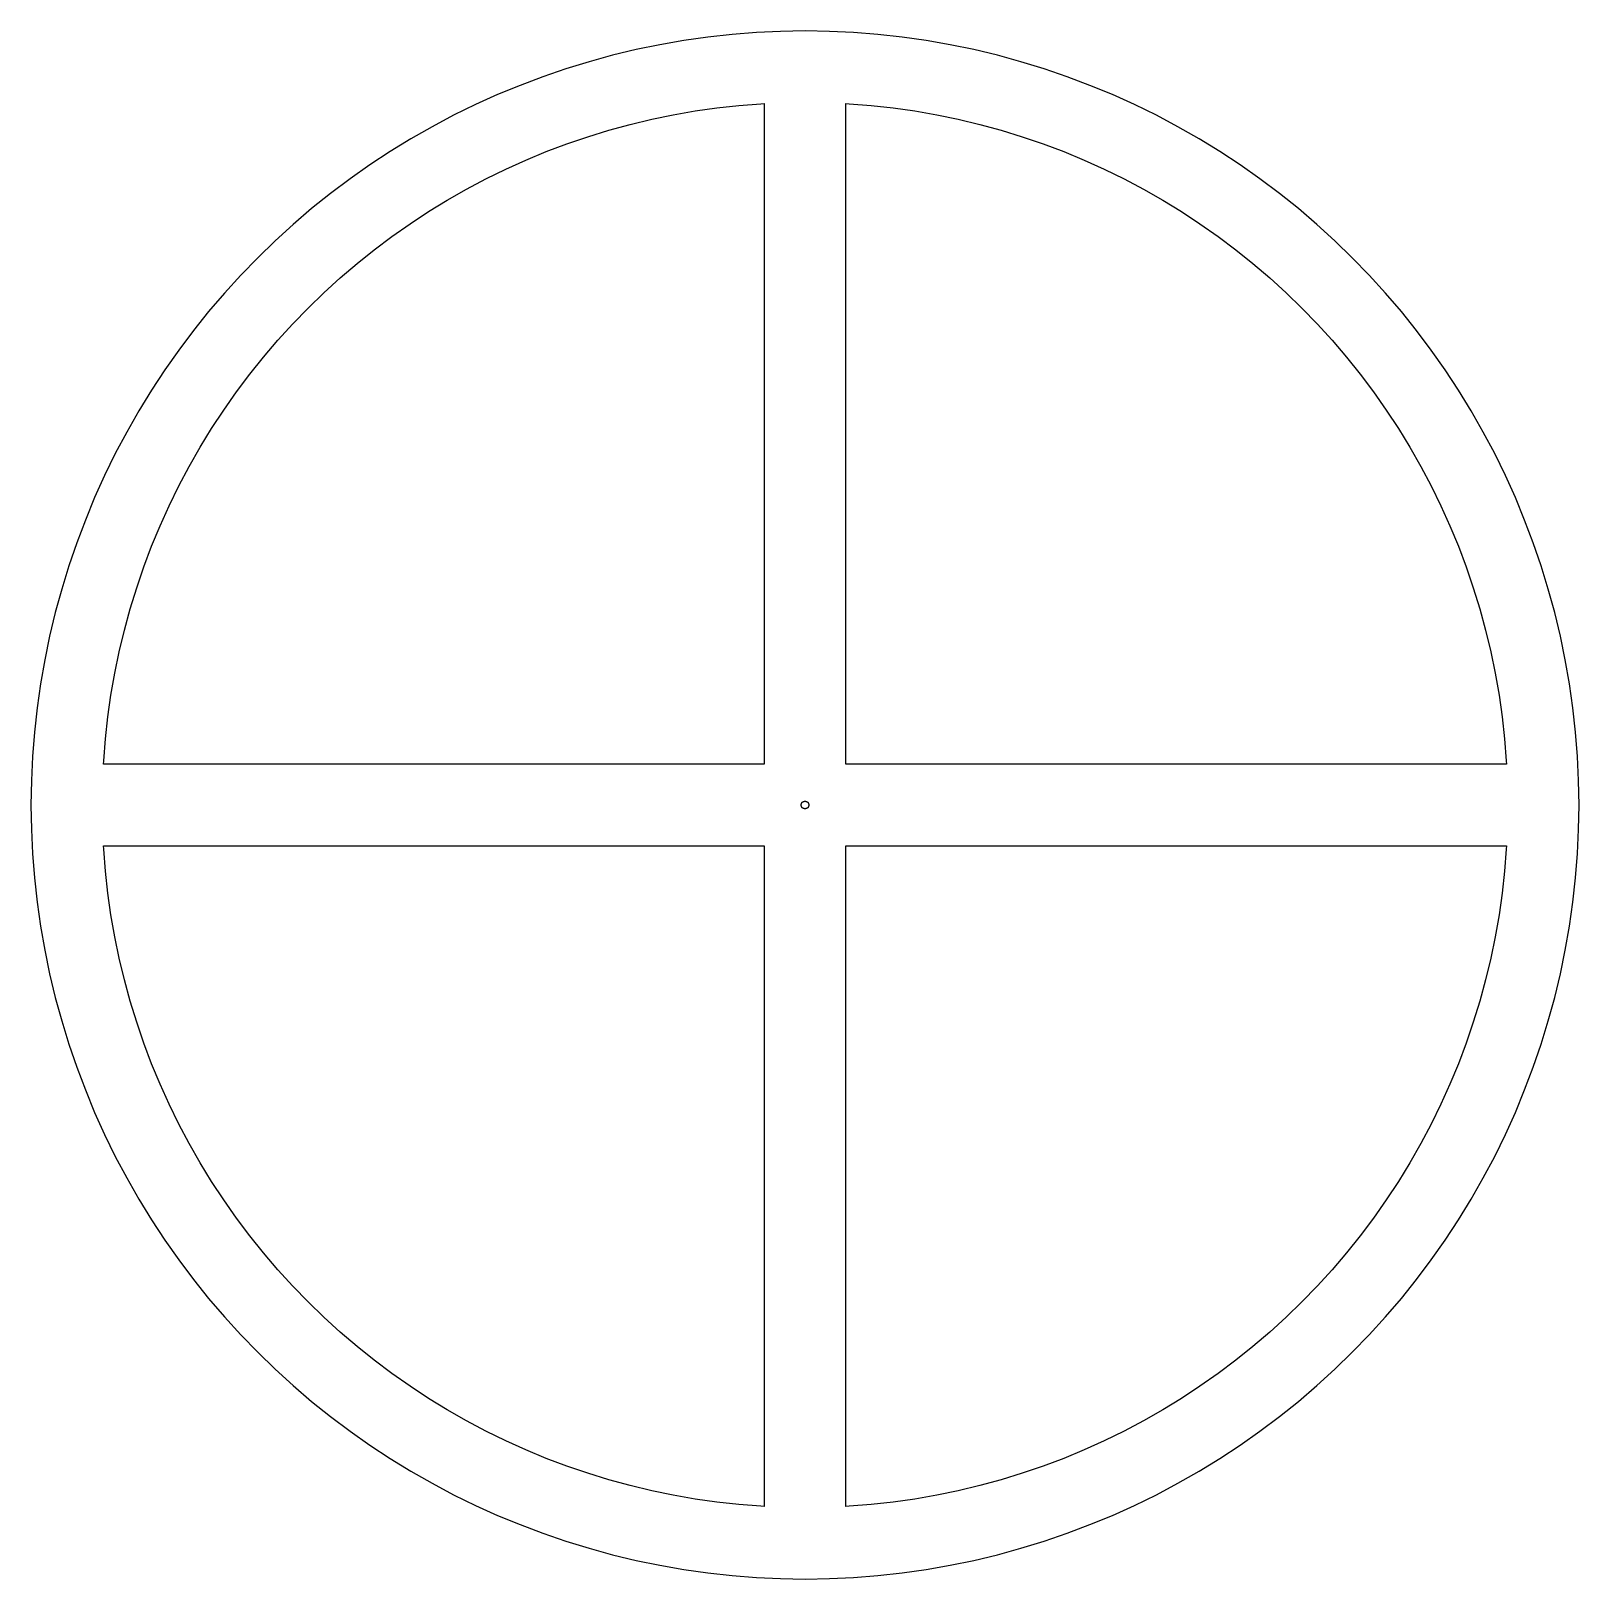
# Model space of a CAD drawing. Header units: metres. Extents: x -76 to 76, y -76 to 76.
import ezdxf

# ---------------------------------------------------------------- set-up
doc = ezdxf.new("R2010")
doc.units = ezdxf.units.M

msp = doc.modelspace()

# ---------------------------------------------------------------- linework, layer by layer
for p, q in [((0, 76), (-2.39, 75.96)), ((2.39, 75.96), (0, 76)), ((-14.24, 74.65), (-16.58, 74.17)), ((-11.89, 75.06), (-14.24, 74.65)), ((-9.53, 75.4), (-11.89, 75.06)), ((-7.15, 75.66), (-9.53, 75.4)), ((-4.77, 75.85), (-7.15, 75.66)), ((-2.39, 75.96), (-4.77, 75.85)), ((4.77, 75.85), (2.39, 75.96)), ((7.15, 75.66), (4.77, 75.85)), ((9.53, 75.4), (7.15, 75.66)), ((11.89, 75.06), (9.53, 75.4)), ((14.24, 74.65), (11.89, 75.06)), ((16.58, 74.17), (14.24, 74.65)), ((-21.2, 72.98), (-23.49, 72.28)), ((-18.9, 73.61), (-21.2, 72.98)), ((-16.58, 74.17), (-18.9, 73.61)), ((18.9, 73.61), (16.58, 74.17)), ((21.2, 72.98), (18.9, 73.61)), ((23.49, 72.28), (21.2, 72.98)), ((-25.74, 71.51), (-27.98, 70.66)), ((-23.49, 72.28), (-25.74, 71.51)), ((25.74, 71.51), (23.49, 72.28)), ((27.98, 70.66), (25.74, 71.51)), ((-27.98, 70.66), (-30.18, 69.75)), ((30.18, 69.75), (27.98, 70.66)), ((-32.36, 68.77), (-34.5, 67.72)), ((-30.18, 69.75), (-32.36, 68.77)), ((-10.79, 68.15), (-8.65, 68.46)), ((-8.65, 68.46), (-6.49, 68.69)), ((-6.49, 68.69), (-4.33, 68.86)), ((-4.33, 68.86), (-4, 68.88)), ((-4, 68.88), (-4, 4)), ((4, 4), (4, 68.88)), ((4, 68.88), (4.33, 68.86)), ((4.33, 68.86), (6.49, 68.69)), ((6.49, 68.69), (8.65, 68.46)), ((8.65, 68.46), (10.79, 68.15)), ((32.36, 68.77), (30.18, 69.75)), ((34.5, 67.72), (32.36, 68.77)), ((-34.5, 67.72), (-36.61, 66.6)), ((-17.16, 66.83), (-15.05, 67.34)), ((-15.05, 67.34), (-12.93, 67.78)), ((-12.93, 67.78), (-10.79, 68.15)), ((10.79, 68.15), (12.93, 67.78)), ((12.93, 67.78), (15.05, 67.34)), ((15.05, 67.34), (17.16, 66.83)), ((36.61, 66.6), (34.5, 67.72)), ((-38.69, 65.42), (-40.72, 64.17)), ((-36.61, 66.6), (-38.69, 65.42)), ((-23.37, 64.92), (-21.32, 65.62)), ((-21.32, 65.62), (-19.25, 66.26)), ((-19.25, 66.26), (-17.16, 66.83)), ((17.16, 66.83), (19.25, 66.26)), ((19.25, 66.26), (21.32, 65.62)), ((21.32, 65.62), (23.37, 64.92)), ((38.69, 65.42), (36.61, 66.6)), ((40.72, 64.17), (38.69, 65.42)), ((-40.72, 64.17), (-42.72, 62.86)), ((-27.4, 63.33), (-25.4, 64.15)), ((-25.4, 64.15), (-23.37, 64.92)), ((23.37, 64.92), (25.4, 64.15)), ((25.4, 64.15), (27.4, 63.33)), ((42.72, 62.86), (40.72, 64.17)), ((-42.72, 62.86), (-44.67, 61.49)), ((-31.33, 61.48), (-29.38, 62.43)), ((-29.38, 62.43), (-27.4, 63.33)), ((27.4, 63.33), (29.38, 62.43)), ((29.38, 62.43), (31.33, 61.48)), ((44.67, 61.49), (42.72, 62.86)), ((-44.67, 61.49), (-46.58, 60.05)), ((-33.24, 60.47), (-31.33, 61.48)), ((31.33, 61.48), (33.24, 60.47)), ((46.58, 60.05), (44.67, 61.49)), ((-46.58, 60.05), (-48.44, 58.56)), ((-36.97, 58.26), (-35.12, 59.39)), ((-35.12, 59.39), (-33.24, 60.47)), ((33.24, 60.47), (35.12, 59.39)), ((35.12, 59.39), (36.97, 58.26)), ((48.44, 58.56), (46.58, 60.05)), ((-48.44, 58.56), (-50.26, 57.01)), ((-38.78, 57.07), (-36.97, 58.26)), ((36.97, 58.26), (38.78, 57.07)), ((50.26, 57.01), (48.44, 58.56)), ((-50.26, 57.01), (-52.03, 55.4)), ((-40.56, 55.82), (-38.78, 57.07)), ((38.78, 57.07), (40.56, 55.82)), ((52.03, 55.4), (50.26, 57.01)), ((-52.03, 55.4), (-53.74, 53.74)), ((-42.29, 54.52), (-40.56, 55.82)), ((40.56, 55.82), (42.29, 54.52)), ((53.74, 53.74), (52.03, 55.4)), ((-53.74, 53.74), (-55.4, 52.03)), ((-43.98, 53.17), (-42.29, 54.52)), ((42.29, 54.52), (43.98, 53.17)), ((55.4, 52.03), (53.74, 53.74)), ((-55.4, 52.03), (-57.01, 50.26)), ((-47.23, 50.3), (-45.63, 51.76)), ((-45.63, 51.76), (-43.98, 53.17)), ((43.98, 53.17), (45.63, 51.76)), ((45.63, 51.76), (47.23, 50.3)), ((57.01, 50.26), (55.4, 52.03)), ((-57.01, 50.26), (-58.56, 48.44)), ((-48.79, 48.79), (-47.23, 50.3)), ((47.23, 50.3), (48.79, 48.79)), ((58.56, 48.44), (57.01, 50.26)), ((-50.3, 47.23), (-48.79, 48.79)), ((48.79, 48.79), (50.3, 47.23)), ((-58.56, 48.44), (-60.05, 46.58)), ((-51.76, 45.63), (-50.3, 47.23)), ((50.3, 47.23), (51.76, 45.63)), ((60.05, 46.58), (58.56, 48.44)), ((-60.05, 46.58), (-61.49, 44.67)), ((-53.17, 43.98), (-51.76, 45.63)), ((51.76, 45.63), (53.17, 43.98)), ((61.49, 44.67), (60.05, 46.58)), ((-61.49, 44.67), (-62.86, 42.72)), ((62.86, 42.72), (61.49, 44.67)), ((-62.86, 42.72), (-64.17, 40.72)), ((-54.52, 42.29), (-53.17, 43.98)), ((53.17, 43.98), (54.52, 42.29)), ((64.17, 40.72), (62.86, 42.72)), ((-55.82, 40.56), (-54.52, 42.29)), ((54.52, 42.29), (55.82, 40.56)), ((-64.17, 40.72), (-65.42, 38.69)), ((-57.07, 38.78), (-55.82, 40.56)), ((55.82, 40.56), (57.07, 38.78)), ((65.42, 38.69), (64.17, 40.72)), ((-65.42, 38.69), (-66.6, 36.61)), ((-58.26, 36.97), (-57.07, 38.78)), ((57.07, 38.78), (58.26, 36.97)), ((66.6, 36.61), (65.42, 38.69)), ((-66.6, 36.61), (-67.72, 34.5)), ((-59.39, 35.12), (-58.26, 36.97)), ((58.26, 36.97), (59.39, 35.12)), ((67.72, 34.5), (66.6, 36.61)), ((-60.47, 33.24), (-59.39, 35.12)), ((59.39, 35.12), (60.47, 33.24)), ((-67.72, 34.5), (-68.77, 32.36)), ((68.77, 32.36), (67.72, 34.5)), ((-68.77, 32.36), (-69.75, 30.18)), ((-61.48, 31.33), (-60.47, 33.24)), ((60.47, 33.24), (61.48, 31.33)), ((69.75, 30.18), (68.77, 32.36)), ((-62.43, 29.38), (-61.48, 31.33)), ((61.48, 31.33), (62.43, 29.38)), ((-69.75, 30.18), (-70.66, 27.98)), ((-63.33, 27.4), (-62.43, 29.38)), ((62.43, 29.38), (63.33, 27.4)), ((70.66, 27.98), (69.75, 30.18)), ((-70.66, 27.98), (-71.51, 25.74)), ((-64.15, 25.4), (-63.33, 27.4)), ((63.33, 27.4), (64.15, 25.4)), ((71.51, 25.74), (70.66, 27.98)), ((-71.51, 25.74), (-72.28, 23.49)), ((-64.92, 23.37), (-64.15, 25.4)), ((64.15, 25.4), (64.92, 23.37)), ((72.28, 23.49), (71.51, 25.74)), ((-72.28, 23.49), (-72.98, 21.2)), ((-65.62, 21.32), (-64.92, 23.37)), ((64.92, 23.37), (65.62, 21.32)), ((72.98, 21.2), (72.28, 23.49)), ((-66.26, 19.25), (-65.62, 21.32)), ((65.62, 21.32), (66.26, 19.25)), ((-72.98, 21.2), (-73.61, 18.9)), ((73.61, 18.9), (72.98, 21.2)), ((-73.61, 18.9), (-74.17, 16.58)), ((-66.83, 17.16), (-66.26, 19.25)), ((66.26, 19.25), (66.83, 17.16)), ((74.17, 16.58), (73.61, 18.9)), ((-67.34, 15.05), (-66.83, 17.16)), ((66.83, 17.16), (67.34, 15.05)), ((-74.17, 16.58), (-74.65, 14.24)), ((74.65, 14.24), (74.17, 16.58)), ((-74.65, 14.24), (-75.06, 11.89)), ((-67.78, 12.93), (-67.34, 15.05)), ((67.34, 15.05), (67.78, 12.93)), ((75.06, 11.89), (74.65, 14.24)), ((-68.15, 10.79), (-67.78, 12.93)), ((67.78, 12.93), (68.15, 10.79)), ((-75.06, 11.89), (-75.4, 9.53)), ((-68.46, 8.65), (-68.15, 10.79)), ((68.15, 10.79), (68.46, 8.65)), ((75.4, 9.53), (75.06, 11.89)), ((-75.4, 9.53), (-75.66, 7.15)), ((75.66, 7.15), (75.4, 9.53)), ((-68.69, 6.49), (-68.46, 8.65)), ((68.46, 8.65), (68.69, 6.49)), ((-75.66, 7.15), (-75.85, 4.77)), ((-68.86, 4.33), (-68.69, 6.49)), ((68.69, 6.49), (68.86, 4.33)), ((75.85, 4.77), (75.66, 7.15)), ((-75.85, 4.77), (-75.96, 2.39)), ((75.96, 2.39), (75.85, 4.77)), ((-68.88, 4), (-68.86, 4.33)), ((-4, 4), (-68.88, 4)), ((68.88, 4), (4, 4)), ((68.86, 4.33), (68.88, 4)), ((-75.96, 2.39), (-76, 0)), ((76, 0), (75.96, 2.39)), ((-76, 0), (-75.96, -2.39)), ((-0.38, 0), (-0.37, 0.01)), ((-0.37, -0.01), (-0.38, 0)), ((-0.37, 0.08), (-0.36, 0.09)), ((-0.37, 0.07), (-0.37, 0.08)), ((-0.37, 0.06), (-0.37, 0.07)), ((-0.37, 0.05), (-0.37, 0.06)), ((-0.37, 0.04), (-0.37, 0.05)), ((-0.37, 0.02), (-0.37, 0.04)), ((-0.37, 0.01), (-0.37, 0.02)), ((-0.36, 0.12), (-0.35, 0.13)), ((-0.36, 0.1), (-0.36, 0.12)), ((-0.36, 0.09), (-0.36, 0.1)), ((-0.35, 0.14), (-0.34, 0.15)), ((-0.35, 0.13), (-0.35, 0.14)), ((-0.34, 0.16), (-0.33, 0.17)), ((-0.34, 0.15), (-0.34, 0.16)), ((-0.33, 0.18), (-0.32, 0.19)), ((-0.33, 0.17), (-0.33, 0.18)), ((-0.32, 0.2), (-0.31, 0.21)), ((-0.32, 0.19), (-0.32, 0.2)), ((-0.31, 0.21), (-0.3, 0.22)), ((-0.3, 0.23), (-0.29, 0.24)), ((-0.3, 0.22), (-0.3, 0.23)), ((-0.29, 0.24), (-0.28, 0.25)), ((-0.28, 0.25), (-0.27, 0.26)), ((-0.27, 0.26), (-0.27, 0.27)), ((-0.27, 0.27), (-0.26, 0.27)), ((-0.26, 0.27), (-0.25, 0.28)), ((-0.25, 0.28), (-0.24, 0.29)), ((-0.24, 0.29), (-0.23, 0.3)), ((-0.23, 0.3), (-0.22, 0.3)), ((-0.22, 0.3), (-0.21, 0.31)), ((-0.21, 0.31), (-0.2, 0.32)), ((-0.2, 0.32), (-0.19, 0.32)), ((-0.19, 0.32), (-0.18, 0.33)), ((-0.18, 0.33), (-0.17, 0.33)), ((-0.17, 0.33), (-0.16, 0.34)), ((-0.16, 0.34), (-0.15, 0.34)), ((-0.15, 0.34), (-0.14, 0.35)), ((-0.14, 0.35), (-0.13, 0.35)), ((-0.13, 0.35), (-0.12, 0.36)), ((-0.12, 0.36), (-0.1, 0.36)), ((-0.1, 0.36), (-0.09, 0.36)), ((-0.09, 0.36), (-0.08, 0.37)), ((-0.08, 0.37), (-0.07, 0.37)), ((-0.07, 0.37), (-0.06, 0.37)), ((-0.06, 0.37), (-0.05, 0.37)), ((-0.05, 0.37), (-0.04, 0.37)), ((-0.04, 0.37), (-0.02, 0.37)), ((-0.02, 0.37), (-0.01, 0.37)), ((-0.01, 0.37), (0, 0.38)), ((0, 0.38), (0.01, 0.37)), ((0.01, 0.37), (0.02, 0.37)), ((0.02, 0.37), (0.04, 0.37)), ((0.04, 0.37), (0.05, 0.37)), ((0.05, 0.37), (0.06, 0.37)), ((0.06, 0.37), (0.07, 0.37)), ((0.07, 0.37), (0.08, 0.37)), ((0.08, 0.37), (0.09, 0.36)), ((0.09, 0.36), (0.1, 0.36)), ((0.1, 0.36), (0.12, 0.36)), ((0.12, 0.36), (0.13, 0.35)), ((0.13, 0.35), (0.14, 0.35)), ((0.14, 0.35), (0.15, 0.34)), ((0.15, 0.34), (0.16, 0.34)), ((0.16, 0.34), (0.17, 0.33)), ((0.17, 0.33), (0.18, 0.33)), ((0.18, 0.33), (0.19, 0.32)), ((0.19, 0.32), (0.2, 0.32)), ((0.2, 0.32), (0.21, 0.31)), ((0.21, 0.31), (0.22, 0.3)), ((0.22, 0.3), (0.23, 0.3)), ((0.23, 0.3), (0.24, 0.29)), ((0.24, 0.29), (0.25, 0.28)), ((0.25, 0.28), (0.26, 0.27)), ((0.26, 0.27), (0.27, 0.27)), ((0.27, 0.27), (0.27, 0.26)), ((0.27, 0.26), (0.28, 0.25)), ((0.28, 0.25), (0.29, 0.24)), ((0.29, 0.24), (0.3, 0.23)), ((0.3, 0.23), (0.3, 0.22)), ((0.3, 0.22), (0.31, 0.21)), ((0.31, 0.21), (0.32, 0.2)), ((0.32, 0.2), (0.32, 0.19)), ((0.32, 0.19), (0.33, 0.18)), ((0.33, 0.18), (0.33, 0.17)), ((0.33, 0.17), (0.34, 0.16)), ((0.34, 0.16), (0.34, 0.15)), ((0.34, 0.15), (0.35, 0.14)), ((0.35, 0.14), (0.35, 0.13)), ((0.35, 0.13), (0.36, 0.12)), ((0.36, 0.12), (0.36, 0.1)), ((0.36, 0.1), (0.36, 0.09)), ((0.36, 0.09), (0.37, 0.08)), ((0.37, 0.08), (0.37, 0.07)), ((0.37, 0.07), (0.37, 0.06)), ((0.37, 0.06), (0.37, 0.05)), ((0.37, 0.05), (0.37, 0.04)), ((0.37, 0.04), (0.37, 0.02)), ((0.37, 0.02), (0.37, 0.01)), ((0.37, 0.01), (0.38, 0)), ((0.38, 0), (0.37, -0.01)), ((75.96, -2.39), (76, 0)), ((-0.37, -0.02), (-0.37, -0.01)), ((-0.37, -0.04), (-0.37, -0.02)), ((-0.37, -0.05), (-0.37, -0.04)), ((-0.37, -0.06), (-0.37, -0.05)), ((-0.37, -0.07), (-0.37, -0.06)), ((-0.37, -0.08), (-0.37, -0.07)), ((-0.36, -0.09), (-0.37, -0.08)), ((-0.36, -0.1), (-0.36, -0.09)), ((-0.36, -0.12), (-0.36, -0.1)), ((-0.35, -0.13), (-0.36, -0.12)), ((-0.35, -0.14), (-0.35, -0.13)), ((-0.34, -0.15), (-0.35, -0.14)), ((-0.34, -0.16), (-0.34, -0.15)), ((-0.33, -0.17), (-0.34, -0.16)), ((-0.33, -0.18), (-0.33, -0.17)), ((-0.32, -0.19), (-0.33, -0.18)), ((-0.32, -0.2), (-0.32, -0.19)), ((-0.31, -0.21), (-0.32, -0.2)), ((-0.3, -0.22), (-0.31, -0.21)), ((-0.3, -0.23), (-0.3, -0.22)), ((-0.29, -0.24), (-0.3, -0.23)), ((-0.28, -0.25), (-0.29, -0.24)), ((-0.27, -0.26), (-0.28, -0.25)), ((-0.27, -0.27), (-0.27, -0.26)), ((-0.26, -0.27), (-0.27, -0.27)), ((-0.25, -0.28), (-0.26, -0.27)), ((-0.24, -0.29), (-0.25, -0.28)), ((-0.23, -0.3), (-0.24, -0.29)), ((-0.22, -0.3), (-0.23, -0.3)), ((-0.21, -0.31), (-0.22, -0.3)), ((-0.2, -0.32), (-0.21, -0.31)), ((-0.19, -0.32), (-0.2, -0.32)), ((-0.18, -0.33), (-0.19, -0.32)), ((-0.17, -0.33), (-0.18, -0.33)), ((-0.16, -0.34), (-0.17, -0.33)), ((-0.15, -0.34), (-0.16, -0.34)), ((-0.14, -0.35), (-0.15, -0.34)), ((-0.13, -0.35), (-0.14, -0.35)), ((-0.12, -0.36), (-0.13, -0.35)), ((-0.1, -0.36), (-0.12, -0.36)), ((-0.09, -0.36), (-0.1, -0.36)), ((-0.08, -0.37), (-0.09, -0.36)), ((-0.07, -0.37), (-0.08, -0.37)), ((-0.06, -0.37), (-0.07, -0.37)), ((-0.05, -0.37), (-0.06, -0.37)), ((-0.04, -0.37), (-0.05, -0.37)), ((-0.02, -0.37), (-0.04, -0.37)), ((-0.01, -0.37), (-0.02, -0.37)), ((0, -0.38), (-0.01, -0.37)), ((0.01, -0.37), (0, -0.38)), ((0.02, -0.37), (0.01, -0.37)), ((0.04, -0.37), (0.02, -0.37)), ((0.05, -0.37), (0.04, -0.37)), ((0.06, -0.37), (0.05, -0.37)), ((0.07, -0.37), (0.06, -0.37)), ((0.08, -0.37), (0.07, -0.37)), ((0.09, -0.36), (0.08, -0.37)), ((0.1, -0.36), (0.09, -0.36)), ((0.12, -0.36), (0.1, -0.36)), ((0.13, -0.35), (0.12, -0.36)), ((0.14, -0.35), (0.13, -0.35)), ((0.15, -0.34), (0.14, -0.35)), ((0.16, -0.34), (0.15, -0.34)), ((0.17, -0.33), (0.16, -0.34)), ((0.18, -0.33), (0.17, -0.33)), ((0.19, -0.32), (0.18, -0.33)), ((0.2, -0.32), (0.19, -0.32)), ((0.21, -0.31), (0.2, -0.32)), ((0.22, -0.3), (0.21, -0.31)), ((0.23, -0.3), (0.22, -0.3)), ((0.24, -0.29), (0.23, -0.3)), ((0.25, -0.28), (0.24, -0.29)), ((0.26, -0.27), (0.25, -0.28)), ((0.27, -0.27), (0.26, -0.27)), ((0.28, -0.25), (0.27, -0.26)), ((0.27, -0.26), (0.27, -0.27)), ((0.29, -0.24), (0.28, -0.25)), ((0.3, -0.23), (0.29, -0.24)), ((0.31, -0.21), (0.3, -0.22)), ((0.3, -0.22), (0.3, -0.23)), ((0.32, -0.2), (0.31, -0.21)), ((0.33, -0.18), (0.32, -0.19)), ((0.32, -0.19), (0.32, -0.2)), ((0.34, -0.16), (0.33, -0.17)), ((0.33, -0.17), (0.33, -0.18)), ((0.35, -0.14), (0.34, -0.15)), ((0.34, -0.15), (0.34, -0.16)), ((0.36, -0.12), (0.35, -0.13)), ((0.35, -0.13), (0.35, -0.14)), ((0.37, -0.08), (0.36, -0.09)), ((0.36, -0.09), (0.36, -0.1)), ((0.36, -0.1), (0.36, -0.12)), ((0.37, -0.01), (0.37, -0.02)), ((0.37, -0.02), (0.37, -0.04)), ((0.37, -0.04), (0.37, -0.05)), ((0.37, -0.05), (0.37, -0.06)), ((0.37, -0.06), (0.37, -0.07)), ((0.37, -0.07), (0.37, -0.08)), ((-75.96, -2.39), (-75.85, -4.77)), ((75.85, -4.77), (75.96, -2.39)), ((-68.86, -4.33), (-68.88, -4)), ((-68.88, -4), (-4, -4)), ((-68.69, -6.49), (-68.86, -4.33)), ((-4, -4), (-4, -68.88)), ((4, -4), (68.88, -4)), ((4, -68.88), (4, -4)), ((68.86, -4.33), (68.69, -6.49)), ((68.88, -4), (68.86, -4.33)), ((-75.85, -4.77), (-75.66, -7.15)), ((75.66, -7.15), (75.85, -4.77)), ((-75.66, -7.15), (-75.4, -9.53)), ((-68.46, -8.65), (-68.69, -6.49)), ((68.69, -6.49), (68.46, -8.65)), ((75.4, -9.53), (75.66, -7.15)), ((-68.15, -10.79), (-68.46, -8.65)), ((68.46, -8.65), (68.15, -10.79)), ((-75.4, -9.53), (-75.06, -11.89)), ((75.06, -11.89), (75.4, -9.53)), ((-75.06, -11.89), (-74.65, -14.24)), ((-67.78, -12.93), (-68.15, -10.79)), ((68.15, -10.79), (67.78, -12.93)), ((74.65, -14.24), (75.06, -11.89)), ((-67.34, -15.05), (-67.78, -12.93)), ((67.78, -12.93), (67.34, -15.05)), ((-74.65, -14.24), (-74.17, -16.58)), ((-66.83, -17.16), (-67.34, -15.05)), ((67.34, -15.05), (66.83, -17.16)), ((74.17, -16.58), (74.65, -14.24)), ((-74.17, -16.58), (-73.61, -18.9)), ((73.61, -18.9), (74.17, -16.58)), ((-66.26, -19.25), (-66.83, -17.16)), ((66.83, -17.16), (66.26, -19.25)), ((-73.61, -18.9), (-72.98, -21.2)), ((-65.62, -21.32), (-66.26, -19.25)), ((66.26, -19.25), (65.62, -21.32)), ((72.98, -21.2), (73.61, -18.9)), ((-72.98, -21.2), (-72.28, -23.49)), ((72.28, -23.49), (72.98, -21.2)), ((-64.92, -23.37), (-65.62, -21.32)), ((65.62, -21.32), (64.92, -23.37)), ((-72.28, -23.49), (-71.51, -25.74)), ((-64.15, -25.4), (-64.92, -23.37)), ((64.92, -23.37), (64.15, -25.4)), ((71.51, -25.74), (72.28, -23.49)), ((-71.51, -25.74), (-70.66, -27.98)), ((-63.33, -27.4), (-64.15, -25.4)), ((64.15, -25.4), (63.33, -27.4)), ((70.66, -27.98), (71.51, -25.74)), ((-70.66, -27.98), (-69.75, -30.18)), ((-62.43, -29.38), (-63.33, -27.4)), ((63.33, -27.4), (62.43, -29.38)), ((69.75, -30.18), (70.66, -27.98)), ((-69.75, -30.18), (-68.77, -32.36)), ((-61.48, -31.33), (-62.43, -29.38)), ((62.43, -29.38), (61.48, -31.33)), ((68.77, -32.36), (69.75, -30.18)), ((-60.47, -33.24), (-61.48, -31.33)), ((61.48, -31.33), (60.47, -33.24)), ((-68.77, -32.36), (-67.72, -34.5)), ((-59.39, -35.12), (-60.47, -33.24)), ((60.47, -33.24), (59.39, -35.12)), ((67.72, -34.5), (68.77, -32.36)), ((-67.72, -34.5), (-66.6, -36.61)), ((66.6, -36.61), (67.72, -34.5)), ((-58.26, -36.97), (-59.39, -35.12)), ((59.39, -35.12), (58.26, -36.97)), ((-66.6, -36.61), (-65.42, -38.69)), ((-57.07, -38.78), (-58.26, -36.97)), ((58.26, -36.97), (57.07, -38.78)), ((65.42, -38.69), (66.6, -36.61)), ((-65.42, -38.69), (-64.17, -40.72)), ((-55.82, -40.56), (-57.07, -38.78)), ((57.07, -38.78), (55.82, -40.56)), ((64.17, -40.72), (65.42, -38.69)), ((-64.17, -40.72), (-62.86, -42.72)), ((-54.52, -42.29), (-55.82, -40.56)), ((55.82, -40.56), (54.52, -42.29)), ((62.86, -42.72), (64.17, -40.72)), ((-53.17, -43.98), (-54.52, -42.29)), ((54.52, -42.29), (53.17, -43.98)), ((-62.86, -42.72), (-61.49, -44.67)), ((-51.76, -45.63), (-53.17, -43.98)), ((53.17, -43.98), (51.76, -45.63)), ((61.49, -44.67), (62.86, -42.72)), ((-61.49, -44.67), (-60.05, -46.58)), ((60.05, -46.58), (61.49, -44.67)), ((-60.05, -46.58), (-58.56, -48.44)), ((-50.3, -47.23), (-51.76, -45.63)), ((51.76, -45.63), (50.3, -47.23)), ((58.56, -48.44), (60.05, -46.58)), ((-58.56, -48.44), (-57.01, -50.26)), ((-48.79, -48.79), (-50.3, -47.23)), ((50.3, -47.23), (48.79, -48.79)), ((57.01, -50.26), (58.56, -48.44)), ((-47.23, -50.3), (-48.79, -48.79)), ((48.79, -48.79), (47.23, -50.3)), ((-57.01, -50.26), (-55.4, -52.03)), ((-45.63, -51.76), (-47.23, -50.3)), ((47.23, -50.3), (45.63, -51.76)), ((55.4, -52.03), (57.01, -50.26)), ((-55.4, -52.03), (-53.74, -53.74)), ((-43.98, -53.17), (-45.63, -51.76)), ((-42.29, -54.52), (-43.98, -53.17)), ((43.98, -53.17), (42.29, -54.52)), ((45.63, -51.76), (43.98, -53.17)), ((53.74, -53.74), (55.4, -52.03)), ((-53.74, -53.74), (-52.03, -55.4)), ((-40.56, -55.82), (-42.29, -54.52)), ((42.29, -54.52), (40.56, -55.82)), ((52.03, -55.4), (53.74, -53.74)), ((-52.03, -55.4), (-50.26, -57.01)), ((-38.78, -57.07), (-40.56, -55.82)), ((40.56, -55.82), (38.78, -57.07)), ((50.26, -57.01), (52.03, -55.4)), ((-50.26, -57.01), (-48.44, -58.56)), ((-36.97, -58.26), (-38.78, -57.07)), ((38.78, -57.07), (36.97, -58.26)), ((48.44, -58.56), (50.26, -57.01)), ((-48.44, -58.56), (-46.58, -60.05)), ((-35.12, -59.39), (-36.97, -58.26)), ((36.97, -58.26), (35.12, -59.39)), ((46.58, -60.05), (48.44, -58.56)), ((-46.58, -60.05), (-44.67, -61.49)), ((-33.24, -60.47), (-35.12, -59.39)), ((-31.33, -61.48), (-33.24, -60.47)), ((33.24, -60.47), (31.33, -61.48)), ((35.12, -59.39), (33.24, -60.47)), ((44.67, -61.49), (46.58, -60.05)), ((-44.67, -61.49), (-42.72, -62.86)), ((-29.38, -62.43), (-31.33, -61.48)), ((31.33, -61.48), (29.38, -62.43)), ((42.72, -62.86), (44.67, -61.49)), ((-42.72, -62.86), (-40.72, -64.17)), ((-27.4, -63.33), (-29.38, -62.43)), ((-25.4, -64.15), (-27.4, -63.33)), ((27.4, -63.33), (25.4, -64.15)), ((29.38, -62.43), (27.4, -63.33)), ((40.72, -64.17), (42.72, -62.86)), ((-40.72, -64.17), (-38.69, -65.42)), ((-23.37, -64.92), (-25.4, -64.15)), ((-21.32, -65.62), (-23.37, -64.92)), ((23.37, -64.92), (21.32, -65.62)), ((25.4, -64.15), (23.37, -64.92)), ((38.69, -65.42), (40.72, -64.17)), ((-38.69, -65.42), (-36.61, -66.6)), ((-36.61, -66.6), (-34.5, -67.72)), ((-19.25, -66.26), (-21.32, -65.62)), ((-17.16, -66.83), (-19.25, -66.26)), ((-15.05, -67.34), (-17.16, -66.83)), ((17.16, -66.83), (15.05, -67.34)), ((19.25, -66.26), (17.16, -66.83)), ((21.32, -65.62), (19.25, -66.26)), ((34.5, -67.72), (36.61, -66.6)), ((36.61, -66.6), (38.69, -65.42)), ((-34.5, -67.72), (-32.36, -68.77)), ((-12.93, -67.78), (-15.05, -67.34)), ((-10.79, -68.15), (-12.93, -67.78)), ((-8.65, -68.46), (-10.79, -68.15)), ((10.79, -68.15), (8.65, -68.46)), ((12.93, -67.78), (10.79, -68.15)), ((15.05, -67.34), (12.93, -67.78)), ((32.36, -68.77), (34.5, -67.72)), ((-32.36, -68.77), (-30.18, -69.75)), ((-30.18, -69.75), (-27.98, -70.66)), ((-6.49, -68.69), (-8.65, -68.46)), ((-4.33, -68.86), (-6.49, -68.69)), ((-4, -68.88), (-4.33, -68.86)), ((4.33, -68.86), (4, -68.88)), ((6.49, -68.69), (4.33, -68.86)), ((8.65, -68.46), (6.49, -68.69)), ((27.98, -70.66), (30.18, -69.75)), ((30.18, -69.75), (32.36, -68.77)), ((-27.98, -70.66), (-25.74, -71.51)), ((25.74, -71.51), (27.98, -70.66)), ((-25.74, -71.51), (-23.49, -72.28)), ((-23.49, -72.28), (-21.2, -72.98)), ((21.2, -72.98), (23.49, -72.28)), ((23.49, -72.28), (25.74, -71.51)), ((-21.2, -72.98), (-18.9, -73.61)), ((-18.9, -73.61), (-16.58, -74.17)), ((-16.58, -74.17), (-14.24, -74.65)), ((14.24, -74.65), (16.58, -74.17)), ((16.58, -74.17), (18.9, -73.61)), ((18.9, -73.61), (21.2, -72.98)), ((-14.24, -74.65), (-11.89, -75.06)), ((-11.89, -75.06), (-9.53, -75.4)), ((-9.53, -75.4), (-7.15, -75.66)), ((-7.15, -75.66), (-4.77, -75.85)), ((-4.77, -75.85), (-2.39, -75.96)), ((-2.39, -75.96), (0, -76)), ((0, -76), (2.39, -75.96)), ((2.39, -75.96), (4.77, -75.85)), ((4.77, -75.85), (7.15, -75.66)), ((7.15, -75.66), (9.53, -75.4)), ((9.53, -75.4), (11.89, -75.06)), ((11.89, -75.06), (14.24, -74.65))]:
    msp.add_line(p, q)

doc.saveas('drawing.dxf')
